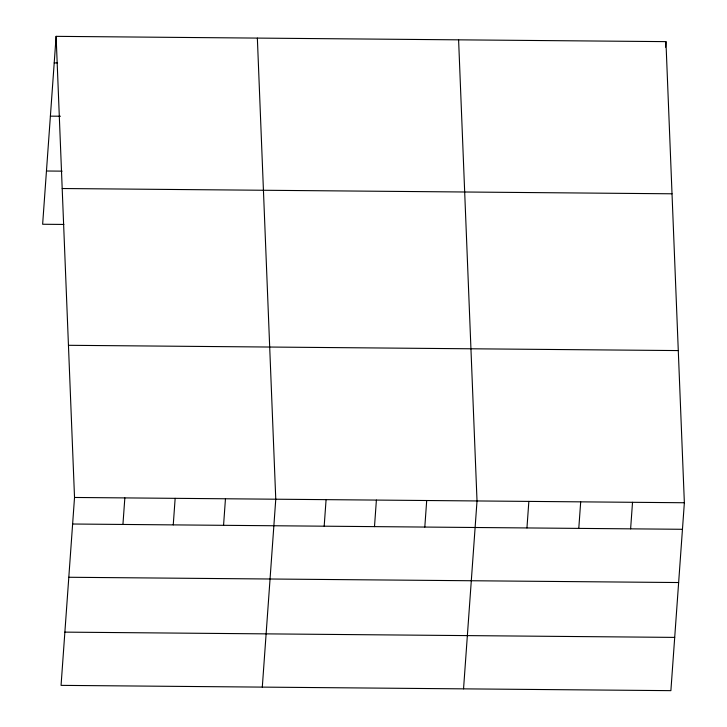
<?xml version="1.0" encoding="UTF-8"?>
<svg xmlns="http://www.w3.org/2000/svg" width="727" height="727" viewBox="0 0 727 727"><rect width="100%" height="100%" fill="white"/><g stroke="black" fill="none" stroke-linecap="round" stroke-linejoin="round"><path stroke-width="1.09" d="M56.115 36.35L74.527 497.468L61.059 685.37L670.885 690.65L684.361 502.748L665.941 41.63L56.115 36.35L42.639 224.252L63.885 224.443M122.936 524.449L124.844 497.904M173.253 524.885L175.152 498.34M223.562 525.321L225.461 498.777M262.302 687.115L275.769 499.204L257.358 38.095M324.178 526.194L326.087 499.64M374.496 526.63L376.395 500.076M424.804 527.066L426.704 500.512M463.544 688.86L477.021 500.948L458.601 39.831M526.948 527.947L528.856 501.394M578.783 528.393L580.691 501.848M630.618 528.847L632.526 502.293M665.541 47.155L665.941 41.63M54.207 62.895L57.56 62.931M50.39 116.147L60.45 116.229M46.455 171.009L62.113 171.145M62.186 188.52L672.021 193.791M68.456 345.298L678.282 350.578M74.527 497.468L684.361 502.748M72.627 524.013L682.453 529.292M68.811 577.265L678.636 582.536M64.876 632.126L674.701 637.397"/></g></svg>
